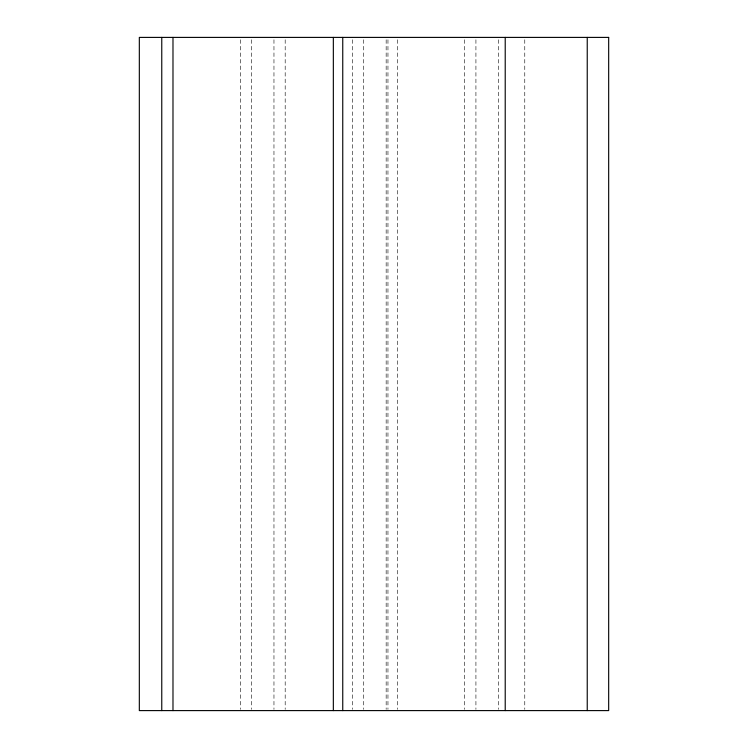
<?xml version="1.0" encoding="UTF-8"?>
<svg xmlns="http://www.w3.org/2000/svg" width="748" height="748" viewBox="0 0 748 748"><rect width="100%" height="100%" fill="white"/><g stroke="black" fill="none" stroke-linecap="round" stroke-linejoin="round"><path stroke-width="0.56" stroke-dasharray="3.74 2.81" d="M524.769 39.738L524.769 709.431M498.364 39.738L498.364 709.431M475.924 39.738L475.924 709.431M464.704 39.738L464.704 709.431M397.384 39.738L397.375 709.431M387.96 39.738L387.96 709.431M386.164 39.738L386.164 709.431M363.724 39.738L363.724 709.431M352.504 39.738L352.504 709.431M285.184 39.738L285.184 709.431M273.964 39.738L273.964 709.431M251.524 39.738L251.524 709.431M240.304 39.738L240.304 709.431"/><path stroke-width="1.12" d="M587.236 37.4L587.236 710.6M505.218 37.4L505.218 710.6M342.752 37.4L342.752 710.6M333.337 37.4L333.337 710.6M172.984 37.4L172.984 710.6M161.764 37.4L161.764 710.6M608.676 37.4L139.324 37.4L139.324 710.6L608.676 710.6L608.676 37.4"/></g></svg>
